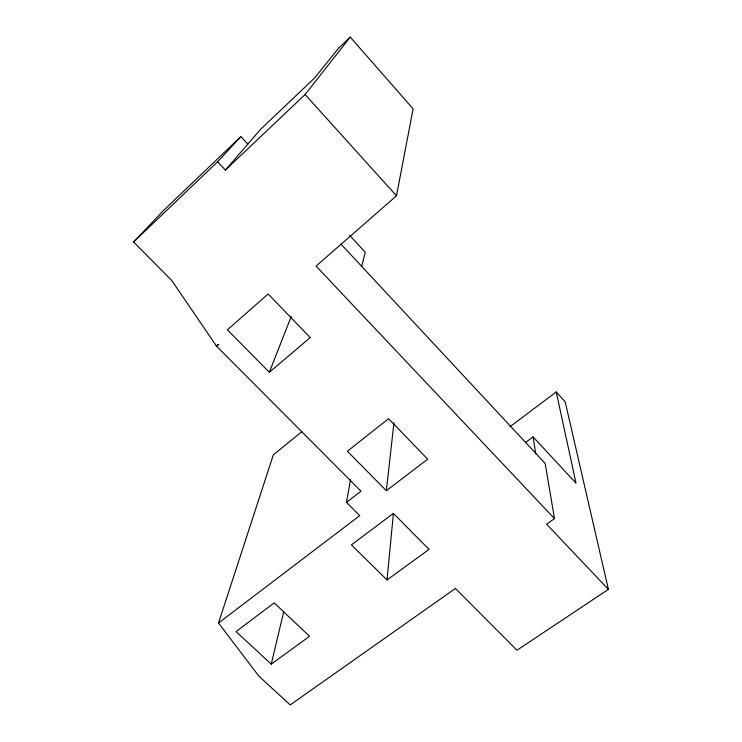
<?xml version="1.0" encoding="UTF-8"?>
<svg xmlns="http://www.w3.org/2000/svg" width="742" height="742" viewBox="0 0 742 742"><rect width="100%" height="100%" fill="white"/><g stroke="black" fill="none" stroke-linecap="round" stroke-linejoin="round"><path stroke-width="1.11" d="M387.027 579.947L429.08 549.368L393.362 513.39L351.411 544.906L387.027 579.947L393.39 513.557M386.359 490.694L427.689 459.196L388.576 418.701L347.377 451.247L386.359 490.694L393.946 422.792M509.912 426.752L556.24 391.962L565.172 401.802L608.403 589.361L516.97 650.233L455.393 588.471L290.215 704.9L258.921 676.212L218.519 623.02L359.768 515.616L346.486 502.39L350.502 479.684M608.403 589.361L546.594 524.177L554.487 518.621L316.073 266.09L396.488 195.795L413.108 108.861L350.252 37.1L338.704 48.109L314.562 78.031L260.479 129.442L225.401 170.048L217.61 161.802L240.881 136.593L247.847 144.069M271.247 664.127L309.553 636.284L274.188 602.921L236.03 631.59L271.247 664.127L283.769 611.593M361.697 266.48L365.259 252.252L349.677 235.437M218.519 623.02L273.334 454.846L301.911 431.631M269.327 372.261L310.239 337.591L268.131 293.999L227.404 329.838L269.327 372.261L291.216 316.509M225.401 170.048L305.11 94.522L350.252 37.1M346.486 502.39L361.011 491.213L216.581 346.236L171.754 280.504L133.597 241.966L164.214 209.828L240.881 136.593M133.597 241.966L217.61 161.802M216.581 346.236L218.742 344.344L216.247 345.744M525.688 442.39L533.108 436.899L576.015 483.181L556.24 391.962M341.005 244.146L545.166 463.462L554.487 518.621M305.11 94.522L396.488 195.795M533.108 436.899L535.733 453.918"/></g></svg>
